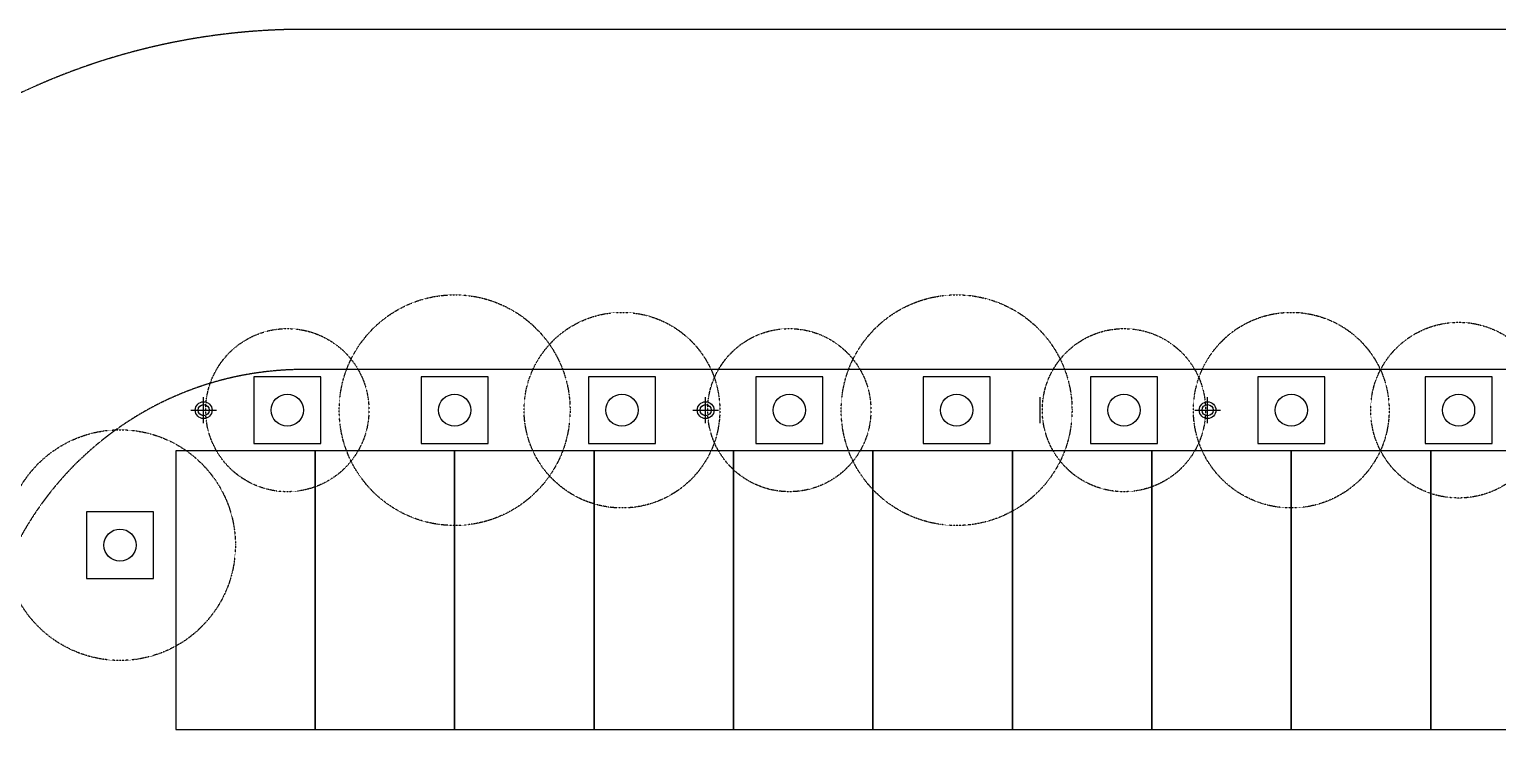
# Model space of a CAD drawing. Header units: millimetres. Extents: x -203861 to 22103, y -44552 to 100121.
# Drawn here: x -136625 to -110300, y -8509 to 4050 of the extents above; entities that cross this region are included whole.
import ezdxf

# ---------------------------------------------------------------- set-up
doc = ezdxf.new("R2010")
doc.units = ezdxf.units.MM
doc.linetypes.add('s2097a$0$DASHED', pattern=[0.75, 0.5, -0.25])
doc.linetypes.add('s2097a$0$HIDDEN', pattern=[0.375, 0.25, -0.125])
doc.layers.add('s2097a$0$EVA', color=7, linetype='s2097a$0$HIDDEN')
doc.layers.add('s2097a$0$XX00', color=8, linetype='Continuous')

# ---------------------------------------------------------------- blocks, each defined once
blk = doc.blocks.new('s2097a')
at = {"layer": 's2097a$0$EVA', "color": 8, "ltscale": 10}
for p, q in [((-106157.3, 4050.1), (-131693.5, 4050.1)), ((-106147.5, -2049.9), (-131699.9, -2049.9))]:
    blk.add_line(p, q, dxfattribs=at)
for radius, start in [(11900, 89.96917), (5800, 90)]:
    blk.add_arc((-131699.9, -7849.9), radius, start, 180, dxfattribs=at)
at = {"layer": 's2097a$0$XX00', "color": 8, "linetype": 'Continuous'}
for p, q in [((-133499.9, -3009.9), (-133499.9, -2548.8)), ((-124499.9, -3009.9), (-124499.9, -2548.8)), ((-118499.9, -3009.9), (-118499.9, -2548.8)), ((-115499.9, -3009.9), (-115499.9, -2548.8)), ((-133730.5, -2779.4), (-133269.3, -2779.4)), ((-124730.5, -2779.4), (-124269.3, -2779.4)), ((-115730.5, -2779.4), (-115269.3, -2779.4))]:
    blk.add_line(p, q, dxfattribs=at)
for points in [[(-132599.9, -3379.4), (-131399.9, -3379.4), (-131399.9, -2179.4), (-132599.9, -2179.4)], [(-129599.9, -3379.4), (-128399.9, -3379.4), (-128399.9, -2179.4), (-129599.9, -2179.4)], [(-126599.9, -3379.4), (-125399.9, -3379.4), (-125399.9, -2179.4), (-126599.9, -2179.4)], [(-123599.9, -3379.4), (-122399.9, -3379.4), (-122399.9, -2179.4), (-123599.9, -2179.4)], [(-120599.9, -3379.4), (-119399.9, -3379.4), (-119399.9, -2179.4), (-120599.9, -2179.4)], [(-117599.9, -3379.4), (-116399.9, -3379.4), (-116399.9, -2179.4), (-117599.9, -2179.4)], [(-114599.9, -3379.4), (-113399.9, -3379.4), (-113399.9, -2179.4), (-114599.9, -2179.4)], [(-111599.9, -3379.4), (-110399.9, -3379.4), (-110399.9, -2179.4), (-111599.9, -2179.4)], [(-135599.9, -5799.9), (-134399.9, -5799.9), (-134399.9, -4599.9), (-135599.9, -4599.9)]]:
    blk.add_lwpolyline(points, close=True, dxfattribs=at)
at = {"layer": 's2097a$0$XX00', "color": 8}
for points in [[(-131499.9, -8508.9), (-131499.9, -3508.9), (-133999.9, -3508.9), (-133999.9, -8508.9)], [(-128999.9, -8508.9), (-128999.9, -3508.9), (-131499.9, -3508.9), (-131499.9, -8508.9)], [(-126499.9, -8508.9), (-126499.9, -3508.9), (-128999.9, -3508.9), (-128999.9, -8508.9)], [(-123999.9, -8508.9), (-123999.9, -3508.9), (-126499.9, -3508.9), (-126499.9, -8508.9)], [(-121499.9, -8508.9), (-121499.9, -3508.9), (-123999.9, -3508.9), (-123999.9, -8508.9)], [(-118999.9, -8508.9), (-118999.9, -3508.9), (-121499.9, -3508.9), (-121499.9, -8508.9)], [(-116499.9, -8508.9), (-116499.9, -3508.9), (-118999.9, -3508.9), (-118999.9, -8508.9)], [(-113999.9, -8508.9), (-113999.9, -3508.9), (-116499.9, -3508.9), (-116499.9, -8508.9)], [(-111499.9, -8508.9), (-111499.9, -3508.9), (-113999.9, -3508.9), (-113999.9, -8508.9)], [(-108999.9, -8508.9), (-108999.9, -3508.9), (-111499.9, -3508.9), (-111499.9, -8508.9)]]:
    blk.add_lwpolyline(points, close=True, dxfattribs=at)
at = {"layer": 's2097a$0$XX00', "color": 8, "linetype": 's2097a$0$DASHED', "ltscale": 0.08}
for centre, radius in [((-128999.9, -2779.4), 2068.9), ((-119999.9, -2779.4), 2068.9), ((-125999.9, -2779.4), 1754.5), ((-113999.9, -2779.4), 1754.5), ((-110999.9, -2779.4), 1575.8), ((-131999.9, -2779.4), 1462.9), ((-122999.9, -2779.4), 1462.9), ((-116999.9, -2779.4), 1462.9), ((-134999.9, -5199.9), 2068.9)]:
    blk.add_circle(centre, radius, dxfattribs=at)
at = {"layer": 's2097a$0$XX00', "color": 8, "linetype": 'Continuous'}
for centre, radius in [((-133499.9, -2779.4), 150), ((-131999.9, -2779.4), 288.1), ((-128999.9, -2779.4), 288.1), ((-125999.9, -2779.4), 288.1), ((-124499.9, -2779.4), 150), ((-122999.9, -2779.4), 288.1), ((-119999.9, -2779.4), 288.1), ((-116999.9, -2779.4), 288.1), ((-115499.9, -2779.4), 150), ((-113999.9, -2779.4), 288.1), ((-110999.9, -2779.4), 288.1), ((-133499.9, -2779.4), 100), ((-124499.9, -2779.4), 100), ((-115499.9, -2779.4), 100), ((-134999.9, -5199.9), 288.1)]:
    blk.add_circle(centre, radius, dxfattribs=at)

msp = doc.modelspace()

# ---------------------------------------------------------------- block references
msp.add_blockref('s2097a', (0, 0))

doc.saveas('drawing.dxf')
